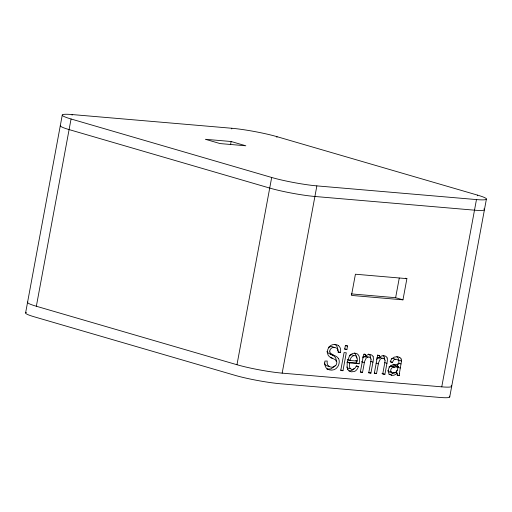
<?xml version="1.0" encoding="UTF-8"?>
<svg xmlns="http://www.w3.org/2000/svg" width="512" height="512" viewBox="0 0 512 512"><rect width="100%" height="100%" fill="white"/><g stroke="black" fill="none" stroke-linecap="round" stroke-linejoin="round"><path stroke-width="0.77" d="M384.397 359.706L384.416 359.475A6.067 4.301 -73.7 0 0 384.154 357.165M396.442 372.506L396.691 370.598M399.405 373.37L401.171 363.021A21.882 15.501 -73.7 0 0 401.338 361.914C402.054 360.525 398.259 359.59 398.413 360.755M349.978 360.467L357.261 361.094L357.28 358.483L356.627 356.819A4.576 3.238 -73.7 0 0 355.597 355.898L354.848 355.667A6.099 4.32 -73.7 0 0 354.259 355.635L354.074 355.648A4.89 3.469 -73.7 0 0 351.981 356.659A5.325 3.77 -73.7 0 0 351.661 356.992A5.158 3.654 -73.7 0 0 350.598 358.624L349.978 360.467L347.757 359.821M356.557 360.518L356.16 362.925L347.181 362.157L347.155 367.667M347.174 362.304L349.389 362.95L349.446 366.662A5.197 3.686 -73.7 0 0 349.766 367.578L349.984 367.968A4.986 3.533 -73.7 0 0 351.437 369.216L352.006 369.357M370.989 359.354L370.963 360.403A13.523 9.581 -73.7 0 1 370.72 362.029L368.71 372.915L370.918 373.107L373.133 361.12A21.997 15.584 -73.7 0 0 373.312 359.955L373.382 359.136A6.067 4.301 -73.7 0 0 373.126 356.826M384.979 360.55L384.954 361.6A13.523 9.581 -73.7 0 1 384.71 363.226L382.701 374.118L384.909 374.31L387.123 362.323A21.997 15.584 -73.7 0 0 387.302 361.152L387.373 360.339A6.067 4.301 -73.7 0 0 387.11 358.029M25.6 312.896L62.272 115.034M451.181 385.6A32.499 3.226 10.5 0 1 441.76 386.842L282.163 373.139A32.499 3.226 10.5 0 1 236.973 364.736L36.352 306.253L71.059 118.989A32.499 3.226 10.5 0 1 72.205 114.56L231.802 128.262A32.499 3.226 10.5 0 1 276.986 136.666L477.613 195.149L477.491 195.808M72.083 115.219L72.205 114.56M231.68 128.922L231.802 128.262M230.573 144.531L231.136 141.504L205.395 139.296L220.077 143.578L245.818 145.786L231.136 141.504M276.864 137.331L276.986 136.666M236.973 364.736L271.68 177.472L71.059 118.989M282.163 373.139L316.87 185.882L476.467 199.578A32.499 3.226 10.5 0 0 477.613 195.149M342.963 370.707L346.278 352.806L344.07 352.614L340.749 370.515L342.963 370.707L340.742 370.061M347.546 345.99L345.331 345.805L344.685 349.293L346.899 349.485L347.546 345.99L345.325 345.344M362.938 356.365L365.152 357.011L365.626 354.464L364.147 354.035M365.626 354.464L363.635 354.291L360.32 372.198L362.528 372.39L364.602 361.402L366.234 358.029A5.107 3.616 -73.7 0 1 368.55 356.992A5.888 4.173 -73.7 0 1 368.896 357.005M376.928 357.562L379.142 358.208L379.616 355.667L377.395 355.021M379.616 355.667L377.626 355.494L374.31 373.402L376.518 373.587L378.592 362.598L380.224 359.226A5.107 3.616 -73.7 0 1 382.541 358.189A5.888 4.173 -73.7 0 1 382.886 358.208M405.427 278.208L406.899 278.637L402.97 299.84L395.629 297.696L399.264 278.067M395.13 366.579L395.334 365.466L398.291 366.33L397.299 370.182A3.514 2.49 -73.7 0 1 397.165 370.445M397.421 366.464L397.92 363.77M441.76 386.842L476.467 199.578M449.728 396.966L486.4 199.104M347.219 362.131L349.222 356.576A7.808 5.536 -73.7 0 1 350.214 355.264L351.046 354.477A7.616 5.395 -73.7 0 1 352.819 353.44L354.739 353.126L356.838 353.645A7.469 5.293 -73.7 0 1 358.4 355.072L358.899 355.962A7.642 5.414 -73.7 0 1 359.373 357.37L359.597 360.39L359.136 363.725L349.389 362.95M398.778 363.731L398.906 360.832A2.016 1.427 -73.7 0 0 398.752 360.493L396.627 359.27A11.149 7.898 -73.7 0 0 396.045 359.226L394.093 359.718A2.701 1.914 -73.7 0 0 393.76 359.994L392.39 362.362L390.304 361.773A7.75 5.491 -73.7 0 1 391.814 358.746M359.117 363.789L356.16 362.925M356.32 365.933L358.541 366.579L357.651 368.422A7.334 5.197 -73.7 0 1 355.526 370.848A7.085 5.018 -73.7 0 1 354.362 371.494L351.379 371.834L349.03 370.861A7.526 5.331 -73.7 0 1 347.168 367.693M376.538 359.302L377.261 358.368M328.941 347.334C326.406 350.573 326.848 356.269 331.194 357.702A52.128 36.934 -73.7 0 0 332.262 358.202L335.245 359.686L336.506 361.056M362.688 357.882L363.27 357.165M365.152 357.011L366.464 355.539A6.144 4.352 -73.7 0 1 367.616 354.797L369.856 354.413M379.142 358.208L380.454 356.742A6.144 4.352 -73.7 0 1 381.606 356L383.846 355.616M334.445 366.272L331.072 368.858L326.912 369.088M335.814 365.427C334.08 367.706 330.291 367.763 328.339 365.754A5.242 3.712 -73.7 0 1 327.366 364.134A7.187 5.094 -73.7 0 1 327.232 361.011L324.902 361.088A8.506 6.029 -73.7 0 0 327.462 369.133M391.84 358.778L394.131 357.139L397.21 356.762A14.477 10.253 -73.7 0 1 399.014 357.12L399.821 357.536M328.525 347.219L331.194 346.496A14.784 10.477 -73.7 0 1 331.974 346.554L334.144 347.418M395.334 365.466L392.685 366.15A43.674 30.944 -73.7 0 1 391.507 366.304A17.952 12.717 -73.7 0 0 389.939 366.56L389.638 366.675M398.291 366.33L395.642 367.014A43.674 30.944 -73.7 0 1 394.47 367.162A17.952 12.717 -73.7 0 0 392.896 367.424L392.595 367.539A2.758 1.952 -73.7 0 0 390.989 371.949M398.733 363.949L396.474 364.461A52.448 37.158 -73.7 0 1 394.598 364.653L393.67 364.749A16.045 11.366 -73.7 0 0 392.544 364.934A7.584 5.376 -73.7 0 0 390.771 365.798M391.923 358.496L393.082 358.368A11.149 7.898 -73.7 0 1 393.67 358.406L395.789 359.629M338.477 345.709A7.296 5.171 -73.7 0 1 340.384 348.474A7.77 5.504 -73.7 0 1 340.512 352.461L338.189 352.506L338.125 350.189A4.352 3.085 -73.7 0 0 337.37 348.544L334.938 347.418A14.784 10.477 -73.7 0 0 334.157 347.36L331.987 347.776L330.566 349.03A3.13 2.221 -73.7 0 0 329.894 350.554A3.558 2.522 -73.7 0 0 329.805 351.072M329.011 366.33L326.918 365.933L325.376 364.89A5.242 3.712 -73.7 0 1 324.41 363.27A7.187 5.094 -73.7 0 1 324.32 362.95M349.056 371.027L351.405 370.63A7.085 5.018 -73.7 0 0 352.57 369.984A7.334 5.197 -73.7 0 0 354.182 368.346M406.899 278.637L355.418 274.221L351.488 295.418L402.97 299.84M351.277 293.888L395.629 297.696M347.744 359.667L349.203 359.795M397.254 375.366L399.565 375.565A6.944 4.922 -73.7 0 1 399.398 373.37M389.786 372.109L388.442 371.539A2.771 1.965 -73.7 0 1 387.846 370.413M392.742 372.973L391.398 372.397A2.771 1.965 -73.7 0 1 391.091 372.013L391.034 371.904M391.418 375.258L389.421 374.285A4.877 3.456 -73.7 0 1 388.896 373.6L388.698 373.203A4.73 3.354 -73.7 0 1 388.288 371.149L388.339 370.362A6.118 4.333 -73.7 0 1 388.454 369.651A5.075 3.597 -73.7 0 1 390.746 365.805M358.541 366.579L356.326 365.997L354.944 368.211A4.813 3.411 -73.7 0 1 352.019 369.312M398.784 363.309L401.005 363.955M390.17 361.715L392.39 362.362M344.678 348.832L346.899 349.485M393.114 364.224L394.598 364.659M384.73 362.65L386.95 363.302M396.608 367.008L400.25 368.006M391.507 366.304L394.47 367.168M338.298 351.814L340.518 352.461M370.739 361.453L372.96 362.099M376.115 363.162L378.33 363.808M361.382 361.747L364.339 362.611M355.782 360.659L357.261 361.094M395.002 372.474L397.222 373.12A6.682 4.736 -73.7 0 0 397.242 375.373M326.925 351.52A2.944 2.086 -73.7 0 0 327.181 352.141C330.189 355.373 335.84 354.502 338.381 358.4M397.344 374.918L399.565 375.565M330.784 357.773L332.262 358.202M381.952 373.446L384.909 374.31M374.298 372.941L376.518 373.587M368.698 372.461L370.918 373.107M360.307 371.738L362.528 372.39M330.458 354.202L333.882 355.923L335.418 357.536A6.381 4.518 -73.7 0 1 336.218 361.69M333.414 355.066L330.15 352.992M327.501 369.05C330.746 371.053 335.482 370.253 337.549 366.931A6.995 4.954 -73.7 0 0 339.027 363.533A6.381 4.518 -73.7 0 0 338.419 358.355M346.912 366.912L347.027 367.104A4.986 3.533 -73.7 0 0 348.48 368.352L349.043 368.493A4.813 3.411 -73.7 0 0 350.413 368.397M356.557 357.299L356.416 356.506A7.642 5.414 -73.7 0 0 355.942 355.098L355.437 354.208A7.469 5.293 -73.7 0 0 354.381 353.101M356.608 357.715L356.64 358.144M483.923 208.934A32.499 3.226 10.5 0 1 474.502 210.176L314.906 196.48A32.499 3.226 10.5 0 1 269.715 188.07L69.094 129.587A32.499 3.226 10.5 0 1 60.563 125.344M36.352 306.253A32.499 3.226 10.5 0 1 27.821 302.003M394.061 372.397A11.661 8.262 -73.7 0 1 391.373 374.189A9.869 6.995 -73.7 0 1 388.973 374.451M396.845 356.723A5.293 3.75 -73.7 0 1 398.182 358.125A4.986 3.533 -73.7 0 1 398.438 360.288M396.429 372.928A6.944 4.922 -73.7 0 1 396.442 372.506M394.202 373.171A6.682 4.736 -73.7 0 1 394.253 372.416M388.928 367.034A2.771 1.965 -73.7 0 1 389.683 366.586M391.482 371.936A5.786 4.102 -73.7 0 1 389.824 371.974M397.203 373.088A11.661 8.262 -73.7 0 1 394.33 375.053A9.869 6.995 -73.7 0 1 391.418 375.238M399.802 357.587A5.293 3.75 -73.7 0 1 401.146 358.989M401.126 359.008A4.986 3.533 -73.7 0 1 401.395 361.152M397.267 370.554A5.786 4.102 -73.7 0 1 392.781 372.832M383.053 355.61A6.355 4.506 -73.7 0 1 384.243 357.069M379.917 357.446A3.597 2.547 -73.7 0 1 381.51 358.17M379.93 357.344A5.888 4.173 -73.7 0 0 379.578 357.331A5.107 3.616 -73.7 0 0 377.261 358.355M383.821 355.821A6.355 4.506 -73.7 0 1 387.2 357.933M382.88 358.31A3.597 2.547 -73.7 0 1 385.094 360.493M368.48 354.061A6.355 4.506 -73.7 0 1 370.253 355.872M370.163 355.962A6.067 4.301 -73.7 0 1 370.419 358.112M365.926 356.25A3.597 2.547 -73.7 0 1 367.642 357.126M365.939 356.141A5.888 4.173 -73.7 0 0 365.587 356.134A5.107 3.616 -73.7 0 0 363.27 357.152M369.83 354.618A6.355 4.506 -73.7 0 1 373.21 356.73M368.89 357.107A3.597 2.547 -73.7 0 1 371.104 359.296M353.414 355.629A4.576 3.238 -73.7 0 0 352.64 355.04L351.885 354.81A6.099 4.32 -73.7 0 0 351.302 354.771L351.117 354.784A4.89 3.469 -73.7 0 0 349.523 355.392M347.802 369.376A7.75 5.491 -73.7 0 1 347.494 368.736M334.81 344.352A13.088 9.274 -73.7 0 1 335.546 344.774M335.514 344.845A7.296 5.171 -73.7 0 1 337.421 347.61A7.77 5.504 -73.7 0 1 337.658 350.797M334.726 365.856A6.995 4.954 -73.7 0 1 334.586 366.061M336.544 361.024A3.514 2.49 -73.7 0 1 335.782 365.389M328.928 347.315A6.643 4.704 -73.7 0 1 331.258 345.261L331.654 345.056A12.173 8.627 -73.7 0 1 335.11 344.518A13.088 9.274 -73.7 0 1 338.509 345.638M330.138 353.005A2.944 2.086 -73.7 0 1 329.798 351.072M316.87 185.882A32.499 3.226 10.5 0 1 271.68 177.472M26.445 312.378A32.499 3.226 10.5 0 0 34.387 316.851L235.014 375.334A32.499 3.226 10.5 0 0 280.198 383.738L439.795 397.44A32.499 3.226 10.5 0 0 449.216 396.198"/></g></svg>
